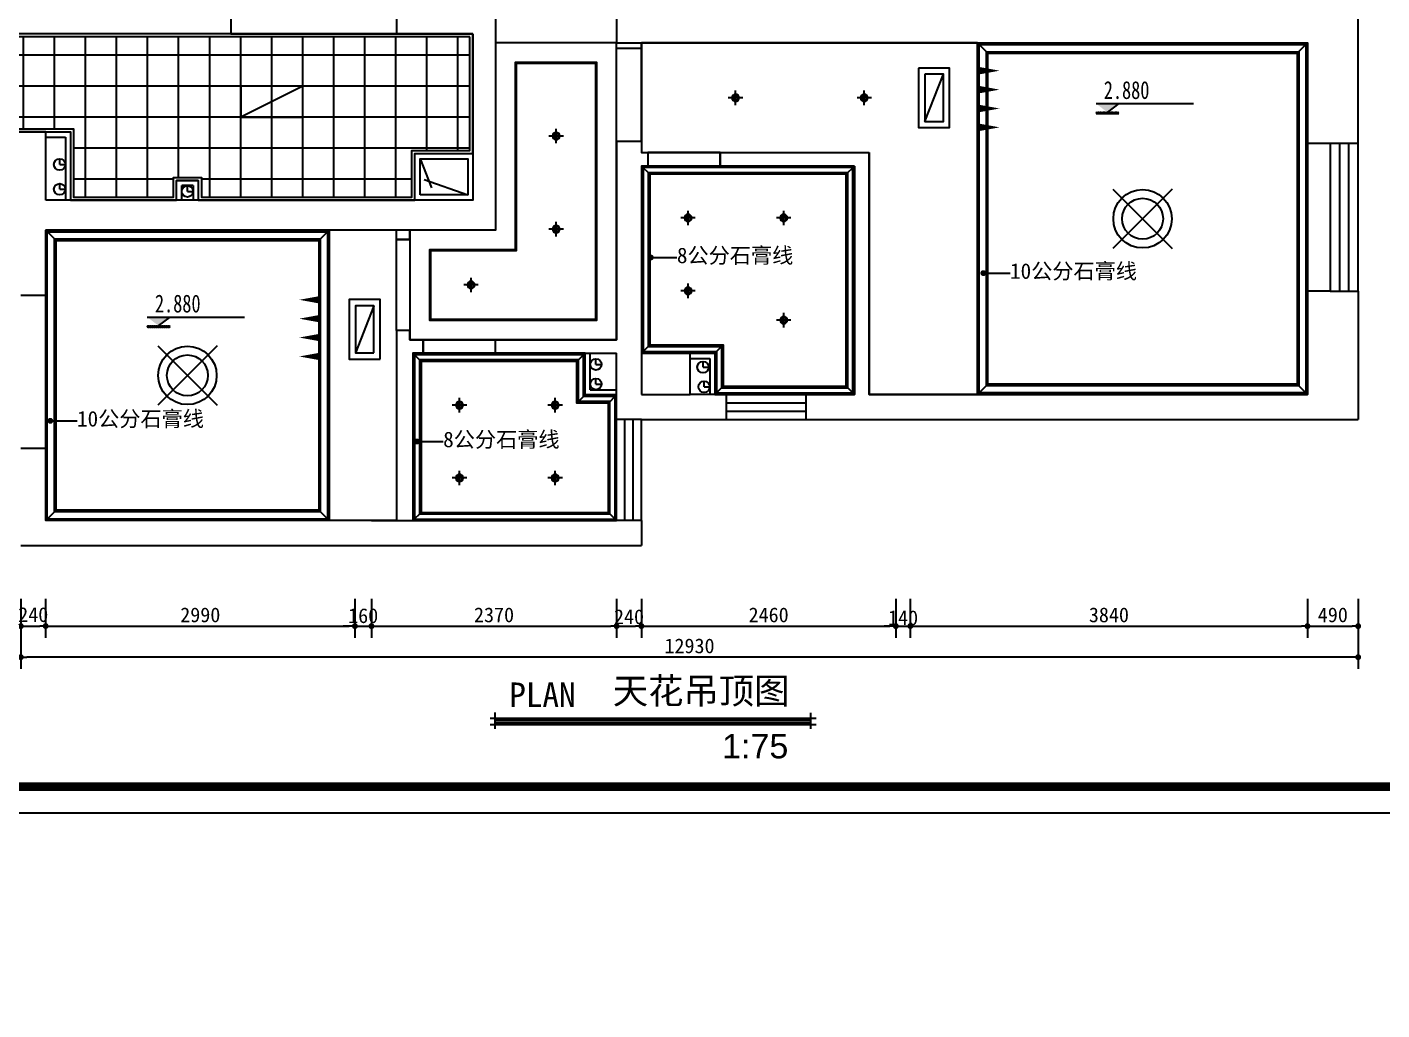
# Model space of a CAD drawing. Header units: millimetres. Extents: x -608935 to 90319, y -1318739 to -774154.
# Drawn here: x -63763 to -50664, y -819192 to -809686 of the extents above; entities that cross this region are included whole.
import ezdxf

# ---------------------------------------------------------------- set-up
doc = ezdxf.new("R2010")
doc.units = ezdxf.units.MM
doc.header["$PDMODE"] = 3
doc.linetypes.add('ACAD_ISO03W100', pattern=[30, 12, -18])
for name, color, linetype in [('0-170活动家具', 8, 'Continuous'), ('2', 2, 'Continuous'), ('250', 250, 'Continuous'), ('5', 5, 'Continuous'), ('IFF_FURN', 30, 'Continuous'), ('layer 1', 7, 'Continuous'), ('LIGHT', 2, 'Continuous'), ('天花', 2, 'Continuous')]:
    doc.layers.add(name, color=color, linetype=linetype)
doc.layers.add('灯具', color=61, linetype='Continuous', lineweight=25)
doc.styles.add('DIM', font='simplex.shx', dxfattribs={"width": 0.8, "bigfont": 'hztxt.shx'})
doc.styles.get("Standard").update_dxf_attribs({"font": 'simhei.ttf'})
doc.styles.add('STYLE1', font='')
doc.styles.add('平面', font='', dxfattribs={"width": 0.75, "height": 250})
doc.styles.get('STYLE1').set_extended_font_data('SimSun')
doc.styles.get('平面').set_extended_font_data('SimSun')
doc.dimstyles.new('1-50', dxfattribs={"dimscale": 50, "dimtxt": 4, "dimasz": 1, "dimexe": 1, "dimexo": 0.1, "dimgap": 0.5, "dimtad": 1, "dimdec": 0, "dimdsep": 46, "dimtxsty": 'DIM', "dimblk": 'ARCHTICK', "dimcen": 4, "dimdle": 1, "dimclrd": 3, "dimclre": 3, "dimclrt": 1, "dimadec": 0, "dimazin": 0, "dimtfac": 1, "dimtdec": 0, "dimtmove": 2, "dimatfit": 3, "dimldrblk": 'DOT', "dimfxl": 15, "dimfxlon": 1, "dimarcsym": 0})
doc.dimstyles.new('1-55', dxfattribs={"dimscale": 57, "dimtxt": 2.5, "dimasz": 1, "dimexe": 2, "dimexo": 0.625, "dimtad": 1, "dimdec": 0, "dimrnd": 5, "dimtxsty": 'Standard', "dimblk": 'DOT', "dimcen": 2.5, "dimclrd": 1, "dimclre": 1, "dimclrt": 2, "dimadec": 0, "dimazin": 0, "dimtfac": 1, "dimtdec": 0, "dimtmove": 2, "dimatfit": 3, "dimldrblk": 'DOT', "dimfxl": 1, "dimarcsym": 0})

# ---------------------------------------------------------------- blocks, each defined once
blk = doc.blocks.new('_Dot')
at = {"color": 0, "linetype": 'ByBlock', "lineweight": -2}
blk.add_line((-0.5, 0), (-1, 0), dxfattribs=at)
at = {"color": 0, "linetype": 'ByBlock', "const_width": 0.5}
blk.add_lwpolyline([(-0.25, 0, 1), (0.25, 0, 1)], format="xyb", close=True, dxfattribs=at)
blk = doc.blocks.new('*D277')
at = {"layer": '250', "color": 1, "lineweight": -2}
for p, q in [((-63823, -815216), (-63823, -815594)), ((-63583, -815216), (-63583, -815594)), ((-63766, -815480), (-63640, -815480))]:
    blk.add_line(p, q, dxfattribs=at)
at = {"layer": 'Defpoints', "color": 0}
for p in [(-63823, -815180), (-63583, -815180), (-63583, -815480)]:
    blk.add_point(p, dxfattribs=at)
at = {"layer": '250', "color": 1, "lineweight": -2, "xscale": 57, "yscale": 57, "zscale": 57, "rotation": 180}
blk.add_blockref('_Dot', (-63823, -815480), dxfattribs=at)
at = {"layer": '250', "color": 1, "lineweight": -2, "xscale": 57, "yscale": 57, "zscale": 57}
blk.add_blockref('_Dot', (-63583, -815480), dxfattribs=at)
at = {"layer": '250', "color": 2, "insert": (-63703, -815370), "char_height": 142.5, "attachment_point": 5}
blk.add_mtext('240', dxfattribs=at)
blk = doc.blocks.new('*D278')
at = {"layer": '250', "color": 1, "lineweight": -2}
for p, q in [((-63583, -815216), (-63583, -815594)), ((-60593, -815216), (-60593, -815594)), ((-63526, -815480), (-60650, -815480))]:
    blk.add_line(p, q, dxfattribs=at)
at = {"layer": 'Defpoints', "color": 0}
for p in [(-63583, -815180), (-60593, -815180), (-60593, -815480)]:
    blk.add_point(p, dxfattribs=at)
at = {"layer": '250', "color": 1, "lineweight": -2, "xscale": 57, "yscale": 57, "zscale": 57, "rotation": 180}
blk.add_blockref('_Dot', (-63583, -815480), dxfattribs=at)
at = {"layer": '250', "color": 1, "lineweight": -2, "xscale": 57, "yscale": 57, "zscale": 57}
blk.add_blockref('_Dot', (-60593, -815480), dxfattribs=at)
at = {"layer": '250', "color": 2, "insert": (-62088, -815372), "char_height": 142.5, "attachment_point": 5}
blk.add_mtext('2990', dxfattribs=at)
blk = doc.blocks.new('*D279')
at = {"layer": '250', "color": 1, "lineweight": -2}
for p, q in [((-60593, -815216), (-60593, -815594)), ((-60433, -815216), (-60433, -815594)), ((-60650, -815480), (-60707, -815480)), ((-60593, -815480), (-60433, -815480)), ((-60376, -815480), (-60319, -815480))]:
    blk.add_line(p, q, dxfattribs=at)
at = {"layer": 'Defpoints', "color": 0}
for p in [(-60593, -815180), (-60433, -815180), (-60433, -815480)]:
    blk.add_point(p, dxfattribs=at)
at = {"layer": '250', "color": 1, "lineweight": -2, "xscale": 57, "yscale": 57, "zscale": 57}
blk.add_blockref('_Dot', (-60593, -815480), dxfattribs=at)
at = {"layer": '250', "color": 1, "lineweight": -2, "xscale": 57, "yscale": 57, "zscale": 57, "rotation": 180}
blk.add_blockref('_Dot', (-60433, -815480), dxfattribs=at)
at = {"layer": '250', "color": 2, "insert": (-60513, -815380), "char_height": 142.5, "attachment_point": 5}
blk.add_mtext('160', dxfattribs=at)
blk = doc.blocks.new('*D280')
at = {"layer": '250', "color": 1, "lineweight": -2}
for p, q in [((-60433, -815216), (-60433, -815594)), ((-58063, -815216), (-58063, -815594)), ((-60376, -815480), (-58120, -815480))]:
    blk.add_line(p, q, dxfattribs=at)
at = {"layer": 'Defpoints', "color": 0}
for p in [(-60433, -815180), (-58063, -815180), (-58063, -815480)]:
    blk.add_point(p, dxfattribs=at)
at = {"layer": '250', "color": 1, "lineweight": -2, "xscale": 57, "yscale": 57, "zscale": 57, "rotation": 180}
blk.add_blockref('_Dot', (-60433, -815480), dxfattribs=at)
at = {"layer": '250', "color": 1, "lineweight": -2, "xscale": 57, "yscale": 57, "zscale": 57}
blk.add_blockref('_Dot', (-58063, -815480), dxfattribs=at)
at = {"layer": '250', "color": 2, "insert": (-59248, -815372), "char_height": 142.5, "attachment_point": 5}
blk.add_mtext('2370', dxfattribs=at)
blk = doc.blocks.new('*D281')
at = {"layer": '250', "color": 1, "lineweight": -2}
for p, q in [((-58063, -815216), (-58063, -815594)), ((-57823, -815216), (-57823, -815594)), ((-58006, -815480), (-57880, -815480))]:
    blk.add_line(p, q, dxfattribs=at)
at = {"layer": 'Defpoints', "color": 0}
for p in [(-58063, -815180), (-57823, -815180), (-57823, -815480)]:
    blk.add_point(p, dxfattribs=at)
at = {"layer": '250', "color": 1, "lineweight": -2, "xscale": 57, "yscale": 57, "zscale": 57, "rotation": 180}
blk.add_blockref('_Dot', (-58063, -815480), dxfattribs=at)
at = {"layer": '250', "color": 1, "lineweight": -2, "xscale": 57, "yscale": 57, "zscale": 57}
blk.add_blockref('_Dot', (-57823, -815480), dxfattribs=at)
at = {"layer": '250', "color": 2, "insert": (-57943, -815390), "char_height": 142.5, "attachment_point": 5}
blk.add_mtext('240', dxfattribs=at)
blk = doc.blocks.new('*D282')
at = {"layer": '250', "color": 1, "lineweight": -2}
for p, q in [((-57823, -815216), (-57823, -815594)), ((-55363, -815216), (-55363, -815594)), ((-57766, -815480), (-55420, -815480))]:
    blk.add_line(p, q, dxfattribs=at)
at = {"layer": 'Defpoints', "color": 0}
for p in [(-57823, -815180), (-55363, -815180), (-55363, -815480)]:
    blk.add_point(p, dxfattribs=at)
at = {"layer": '250', "color": 1, "lineweight": -2, "xscale": 57, "yscale": 57, "zscale": 57, "rotation": 180}
blk.add_blockref('_Dot', (-57823, -815480), dxfattribs=at)
at = {"layer": '250', "color": 1, "lineweight": -2, "xscale": 57, "yscale": 57, "zscale": 57}
blk.add_blockref('_Dot', (-55363, -815480), dxfattribs=at)
at = {"layer": '250', "color": 2, "insert": (-56593, -815372), "char_height": 142.5, "attachment_point": 5}
blk.add_mtext('2460', dxfattribs=at)
blk = doc.blocks.new('*D283')
at = {"layer": '250', "color": 1, "lineweight": -2}
for p, q in [((-55363, -815216), (-55363, -815594)), ((-55223, -815216), (-55223, -815594)), ((-55420, -815480), (-55477, -815480)), ((-55363, -815480), (-55223, -815480)), ((-55166, -815480), (-55109, -815480))]:
    blk.add_line(p, q, dxfattribs=at)
at = {"layer": 'Defpoints', "color": 0}
for p in [(-55363, -815180), (-55223, -815180), (-55223, -815480)]:
    blk.add_point(p, dxfattribs=at)
at = {"layer": '250', "color": 1, "lineweight": -2, "xscale": 57, "yscale": 57, "zscale": 57}
blk.add_blockref('_Dot', (-55363, -815480), dxfattribs=at)
at = {"layer": '250', "color": 1, "lineweight": -2, "xscale": 57, "yscale": 57, "zscale": 57, "rotation": 180}
blk.add_blockref('_Dot', (-55223, -815480), dxfattribs=at)
at = {"layer": '250', "color": 2, "insert": (-55293, -815400), "char_height": 142.5, "attachment_point": 5}
blk.add_mtext('140', dxfattribs=at)
blk = doc.blocks.new('*D284')
at = {"layer": '250', "color": 1, "lineweight": -2}
for p, q in [((-55223, -815216), (-55223, -815594)), ((-51383, -815216), (-51383, -815594)), ((-55166, -815480), (-51440, -815480))]:
    blk.add_line(p, q, dxfattribs=at)
at = {"layer": 'Defpoints', "color": 0}
for p in [(-55223, -815180), (-51383, -815180), (-51383, -815480)]:
    blk.add_point(p, dxfattribs=at)
at = {"layer": '250', "color": 1, "lineweight": -2, "xscale": 57, "yscale": 57, "zscale": 57, "rotation": 180}
blk.add_blockref('_Dot', (-55223, -815480), dxfattribs=at)
at = {"layer": '250', "color": 1, "lineweight": -2, "xscale": 57, "yscale": 57, "zscale": 57}
blk.add_blockref('_Dot', (-51383, -815480), dxfattribs=at)
at = {"layer": '250', "color": 2, "insert": (-53303, -815372), "char_height": 142.5, "attachment_point": 5}
blk.add_mtext('3840', dxfattribs=at)
blk = doc.blocks.new('*D285')
at = {"layer": '250', "color": 1, "lineweight": -2}
for p, q in [((-51383, -815216), (-51383, -815594)), ((-50893, -815216), (-50893, -815594)), ((-51326, -815480), (-50950, -815480))]:
    blk.add_line(p, q, dxfattribs=at)
at = {"layer": 'Defpoints', "color": 0}
for p in [(-51383, -815180), (-50893, -815180), (-50893, -815480)]:
    blk.add_point(p, dxfattribs=at)
at = {"layer": '250', "color": 1, "lineweight": -2, "xscale": 57, "yscale": 57, "zscale": 57, "rotation": 180}
blk.add_blockref('_Dot', (-51383, -815480), dxfattribs=at)
at = {"layer": '250', "color": 1, "lineweight": -2, "xscale": 57, "yscale": 57, "zscale": 57}
blk.add_blockref('_Dot', (-50893, -815480), dxfattribs=at)
at = {"layer": '250', "color": 2, "insert": (-51138, -815372), "char_height": 142.5, "attachment_point": 5}
blk.add_mtext('490', dxfattribs=at)
blk = doc.blocks.new('*D286')
at = {"layer": '250', "color": 1, "lineweight": -2}
for p, q in [((-63823, -815251), (-63823, -815894)), ((-50893, -815251), (-50893, -815894)), ((-50950, -815780), (-63766, -815780))]:
    blk.add_line(p, q, dxfattribs=at)
at = {"layer": 'Defpoints', "color": 0}
for p in [(-63823, -815216), (-50893, -815216), (-63823, -815780)]:
    blk.add_point(p, dxfattribs=at)
at = {"layer": '250', "color": 1, "lineweight": -2, "xscale": 57, "yscale": 57, "zscale": 57, "rotation": 180}
blk.add_blockref('_Dot', (-63823, -815780), dxfattribs=at)
at = {"layer": '250', "color": 1, "lineweight": -2, "xscale": 57, "yscale": 57, "zscale": 57}
blk.add_blockref('_Dot', (-50893, -815780), dxfattribs=at)
at = {"layer": '250', "color": 2, "insert": (-57358, -815672), "char_height": 142.5, "attachment_point": 5}
blk.add_mtext('12930', dxfattribs=at)
blk = doc.blocks.new('A$C54AD448D')
blk.add_lwpolyline([(-240, 15583), (-22136, 15583), (-22136, 240), (-240, 240)], close=True)
at = {"layer": 'IFF_FURN'}
blk.add_lwpolyline([(0, 15823), (-22376, 15823), (-22376, 0), (0, 0)], close=True, dxfattribs=at)
at = {"layer": 'IFF_FURN', "color": 8, "const_width": 79.9}
blk.add_lwpolyline([(-22136, 15583), (-22136, 240), (-240, 240), (-240, 15583), (-22136, 15583)], dxfattribs=at)
blk = doc.blocks.new('adsdw33434')
at = {"layer": '天花', "color": 1}
for p, q in [((-382, 382), (382, -382)), ((382, 382), (-382, -382))]:
    blk.add_line(p, q, dxfattribs=at)
for radius in [377, 264]:
    blk.add_circle((0, 0), radius, dxfattribs=at)
blk = doc.blocks.new('KHBB')
at = {"color": 1}
blk.add_circle((132665, -152294), 35, dxfattribs=at)
at = {"layer": 'LIGHT', "color": 1, "linetype": 'Continuous'}
for p, q in [((132765, -152294), (132565, -152294)), ((132665, -152194), (132665, -152394))]:
    blk.add_line(p, q, dxfattribs=at)
at = {"layer": 'LIGHT', "linetype": 'Continuous'}
blk.add_circle((132665, -152294), 50, dxfattribs=at)
blk = doc.blocks.new('A$C650D4CB0')
at = {"layer": '灯具', "color": 4}
for points in [[(44, 500, 0, 0, 0), (44, 0, 0, 88.5, 0), (44, 243, 88.5, 88.5, 0)], [(273, 500, 0, 0, 0), (273, 0, 0, 88.5, 0), (273, 243, 88.5, 88.5, 0)], [(501, 500, 0, 0, 0), (501, 0, 0, 88.5, 0), (501, 243, 88.5, 88.5, 0)], [(729, 500, 0, 0, 0), (729, 0, 0, 88.5, 0), (729, 243, 88.5, 88.5, 0)]]:
    blk.add_lwpolyline(points, format="xyseb", dxfattribs=at)
blk = doc.blocks.new('gb')
at = {"layer": '250', "color": 1}
blk.add_line((-133691, -772030), (-133841, -772410), dxfattribs=at)
for points in [[(-133641, -772460), (-133641, -771980), (-133891, -771980), (-133891, -772460)], [(-133691, -772410), (-133691, -772030), (-133841, -772030), (-133841, -772410)]]:
    blk.add_lwpolyline(points, close=True, dxfattribs=at)
blk = doc.blocks.new('54ewq')
blk.add_hatch(color=1).paths.add_polyline_path([(75200, -272756), (75017, -272756), (75108, -272825)])
h = blk.add_hatch()
h.set_pattern_fill('SACNCR', color=1, scale=1.92, angle=180.0122, style=0)
h.set_pattern_definition([(45.01224, (-58699.985, -326776.9863), (-3.23358277, 3.23220149), []), (45.01224, (-58696.752, -326776.9856), (-3.23358277, 3.23220149), [0, -4.572])])
h.paths.add_polyline_path([(75109, -272825), (75108, -272825), (75108, -272825), (75017, -272825), (75017, -272838), (75201, -272838), (75201, -272825)])
at = {"color": 1}
for p, q in [((75017, -272756), (75802, -272756)), ((75200, -272756), (75108, -272825))]:
    blk.add_line(p, q, dxfattribs=at)
blk = doc.blocks.new('_ArchTick')
at = {"color": 0, "linetype": 'ByBlock', "const_width": 0.15}
blk.add_lwpolyline([(-0.5, -0.5), (0.5, 0.5)], dxfattribs=at)
blk = doc.blocks.new('*D704')
at = {"layer": '250', "color": 3, "lineweight": -2}
for p, q in [((-79915, -775715), (-79915, -774915)), ((-79675, -775715), (-79675, -774915)), ((-79965, -774965), (-79625, -774965)), ((-112083, -810400), (-109328, -810400)), ((-112033, -810755), (-112033, -810350)), ((-109378, -810755), (-109378, -810350)), ((18420, -829605), (19220, -829605)), ((19170, -838840), (19170, -829555)), ((18420, -838790), (19220, -838790))]:
    blk.add_line(p, q, dxfattribs=at)
at = {"layer": 'Defpoints', "color": 0}
for p in [(-79675, -774965), (-79915, -783895), (-79675, -783895), (-109378, -810400), (-112033, -810760), (-109378, -810760), (17850, -829605), (19170, -829605), (17850, -838790)]:
    blk.add_point(p, dxfattribs=at)
at = {"layer": '250', "color": 3, "lineweight": -2, "xscale": 50, "yscale": 50, "zscale": 50}
for p, rotation in [((-79915, -774965), 180), ((-112033, -810400), 180), ((19170, -829605), 90), ((19170, -838790), 270)]:
    blk.add_blockref('_ArchTick', p, dxfattribs=dict(at, rotation=rotation))
for p in [(-79675, -774965), (-109378, -810400)]:
    blk.add_blockref('_ArchTick', p, dxfattribs=at)
at = {"layer": '250', "color": 1, "char_height": 200, "attachment_point": 5, "style": 'DIM'}
for s, insert in [('240', (-79795, -774778)), ('2655', (-110705, -810275))]:
    blk.add_mtext(s, dxfattribs=dict(at, insert=insert))
at = {"layer": '250', "color": 1, "insert": (19045, -834198), "char_height": 200, "attachment_point": 5, "rotation": 90, "style": 'DIM'}
blk.add_mtext('9185', dxfattribs=at)
blk = doc.blocks.new('*D705')
at = {"layer": '250', "color": 3, "lineweight": -2}
for p, q in [((-79675, -775715), (-79675, -774915)), ((-78485, -775715), (-78485, -774915)), ((-79725, -774965), (-78435, -774965)), ((4845, -828750), (4845, -827950)), ((17630, -828750), (17630, -827950)), ((4795, -828000), (17680, -828000)), ((-44439, -832660), (-43849, -832660)), ((-44389, -832595), (-44389, -832710)), ((-43899, -832595), (-43899, -832710))]:
    blk.add_line(p, q, dxfattribs=at)
at = {"layer": 'Defpoints', "color": 0}
for p in [(-78485, -774965), (-79675, -777160), (-78485, -777400), (17630, -828000), (4845, -829395), (17630, -829395), (-44389, -832590), (-43899, -832590), (-43899, -832660)]:
    blk.add_point(p, dxfattribs=at)
at = {"layer": '250', "color": 3, "lineweight": -2, "xscale": 50, "yscale": 50, "zscale": 50, "rotation": 180}
for p in [(-79675, -774965), (4845, -828000), (-44389, -832660)]:
    blk.add_blockref('_ArchTick', p, dxfattribs=at)
at = {"layer": '250', "color": 3, "lineweight": -2, "xscale": 50, "yscale": 50, "zscale": 50}
for p in [(-78485, -774965), (17630, -828000), (-43899, -832660)]:
    blk.add_blockref('_ArchTick', p, dxfattribs=at)
at = {"layer": '250', "color": 1, "char_height": 200, "attachment_point": 5, "style": 'DIM'}
for s, insert in [('1190', (-79080, -774840)), ('12785', (11238, -827875)), ('490', (-44144, -832535))]:
    blk.add_mtext(s, dxfattribs=dict(at, insert=insert))
blk = doc.blocks.new('*D706')
at = {"layer": '250', "color": 3, "lineweight": -2}
for p, q in [((-78485, -775715), (-78485, -774915)), ((-78335, -775715), (-78335, -774915)), ((-78535, -774965), (-78285, -774965)), ((3980, -829605), (3180, -829605)), ((3230, -829555), (3230, -838840)), ((3980, -838790), (3180, -838790))]:
    blk.add_line(p, q, dxfattribs=at)
at = {"layer": 'Defpoints', "color": 0}
for p in [(-78335, -774965), (-78485, -777400), (-78335, -777400), (4595, -829605), (3230, -838790), (4595, -838790)]:
    blk.add_point(p, dxfattribs=at)
at = {"layer": '250', "color": 3, "lineweight": -2, "xscale": 50, "yscale": 50, "zscale": 50}
for p, rotation in [((-78485, -774965), 180), ((3230, -829605), 90), ((3230, -838790), 270)]:
    blk.add_blockref('_ArchTick', p, dxfattribs=dict(at, rotation=rotation))
blk.add_blockref('_ArchTick', (-78335, -774965), dxfattribs=at)
at = {"layer": '250', "color": 1, "insert": (-78410, -774777.5), "char_height": 200, "attachment_point": 5, "style": 'DIM'}
blk.add_mtext('150', dxfattribs=at)
at = {"layer": '250', "color": 1, "insert": (3105, -834197.5), "char_height": 200, "attachment_point": 5, "rotation": 90, "style": 'DIM'}
blk.add_mtext('9185', dxfattribs=at)
blk = doc.blocks.new('*D707')
at = {"layer": '250', "color": 3, "lineweight": -2}
for p, q in [((-71005, -775715), (-71005, -774915)), ((-70850, -775715), (-70850, -774915)), ((-71055, -774965), (-70800, -774965)), ((6275, -829305), (6275, -828505)), ((6425, -829305), (6425, -828505)), ((6225, -828555), (6475, -828555))]:
    blk.add_line(p, q, dxfattribs=at)
at = {"layer": 'Defpoints', "color": 0}
for p in [(-70850, -774965), (-71005, -776255), (-70850, -776255), (6425, -828555), (6275, -830990), (6425, -830990)]:
    blk.add_point(p, dxfattribs=at)
at = {"layer": '250', "color": 3, "lineweight": -2, "xscale": 50, "yscale": 50, "zscale": 50, "rotation": 180}
for p in [(-71005, -774965), (6275, -828555)]:
    blk.add_blockref('_ArchTick', p, dxfattribs=at)
at = {"layer": '250', "color": 3, "lineweight": -2, "xscale": 50, "yscale": 50, "zscale": 50}
for p in [(-70850, -774965), (6425, -828555)]:
    blk.add_blockref('_ArchTick', p, dxfattribs=at)
at = {"layer": '250', "color": 1, "char_height": 200, "attachment_point": 5, "style": 'DIM'}
for s, insert in [('155', (-70927.5, -774777.5)), ('150', (6350, -828367.5))]:
    blk.add_mtext(s, dxfattribs=dict(at, insert=insert))
blk = doc.blocks.new('*D708')
at = {"layer": '250', "color": 3, "lineweight": -2}
for p, q in [((-67370, -775715), (-67370, -774915)), ((-67130, -775715), (-67130, -774915)), ((-67420, -774965), (-67080, -774965)), ((6425, -829305), (6425, -828505)), ((10695, -829305), (10695, -828505)), ((6375, -828555), (10745, -828555))]:
    blk.add_line(p, q, dxfattribs=at)
at = {"layer": 'Defpoints', "color": 0}
for p in [(-67130, -774965), (-67370, -779095), (-67130, -780670), (10695, -828555), (10695, -829605), (6425, -830990)]:
    blk.add_point(p, dxfattribs=at)
at = {"layer": '250', "color": 3, "lineweight": -2, "xscale": 50, "yscale": 50, "zscale": 50, "rotation": 180}
for p in [(-67370, -774965), (6425, -828555)]:
    blk.add_blockref('_ArchTick', p, dxfattribs=at)
at = {"layer": '250', "color": 3, "lineweight": -2, "xscale": 50, "yscale": 50, "zscale": 50}
for p in [(-67130, -774965), (10695, -828555)]:
    blk.add_blockref('_ArchTick', p, dxfattribs=at)
at = {"layer": '250', "color": 1, "char_height": 200, "attachment_point": 5, "style": 'DIM'}
for s, insert in [('240', (-67250, -774777.5)), ('4270', (8560, -828430))]:
    blk.add_mtext(s, dxfattribs=dict(at, insert=insert))
blk = doc.blocks.new('*D709')
at = {"layer": '250', "color": 3, "lineweight": -2}
for p, q in [((-66830, -784740), (-66030, -784740)), ((-66080, -785250), (-66080, -784690)), ((-66830, -785200), (-66030, -785200)), ((10695, -829305), (10695, -828505)), ((10935, -829305), (10935, -828505)), ((10645, -828555), (10985, -828555))]:
    blk.add_line(p, q, dxfattribs=at)
at = {"layer": 'Defpoints', "color": 0}
for p in [(-70190, -784740), (-66080, -784740), (-70190, -785200), (10935, -828555), (10695, -829605), (10935, -829605)]:
    blk.add_point(p, dxfattribs=at)
at = {"layer": '250', "color": 3, "lineweight": -2, "xscale": 50, "yscale": 50, "zscale": 50}
for p, rotation in [((-66080, -784740), 90), ((-66080, -785200), 270), ((10695, -828555), 180)]:
    blk.add_blockref('_ArchTick', p, dxfattribs=dict(at, rotation=rotation))
blk.add_blockref('_ArchTick', (10935, -828555), dxfattribs=at)
at = {"layer": '250', "color": 1, "insert": (-66210, -784970), "char_height": 200, "attachment_point": 5, "rotation": 90, "style": 'DIM'}
blk.add_mtext('460', dxfattribs=at)
at = {"layer": '250', "color": 1, "insert": (10815, -828367.5), "char_height": 200, "attachment_point": 5, "style": 'DIM'}
blk.add_mtext('240', dxfattribs=at)
blk = doc.blocks.new('*D710')
at = {"layer": '250', "color": 3, "lineweight": -2}
for p, q in [((-66830, -780430), (-66030, -780430)), ((-66080, -780720), (-66080, -780380)), ((-66830, -780670), (-66030, -780670)), ((10935, -829305), (10935, -828505)), ((13755, -829305), (13755, -828505)), ((10885, -828555), (13805, -828555))]:
    blk.add_line(p, q, dxfattribs=at)
at = {"layer": 'Defpoints', "color": 0}
for p in [(-67370, -780430), (-66080, -780430), (-68220, -780670), (13755, -828555), (10935, -829605), (13755, -829845)]:
    blk.add_point(p, dxfattribs=at)
at = {"layer": '250', "color": 3, "lineweight": -2, "xscale": 50, "yscale": 50, "zscale": 50}
for p, rotation in [((-66080, -780430), 90), ((-66080, -780670), 270), ((10935, -828555), 180)]:
    blk.add_blockref('_ArchTick', p, dxfattribs=dict(at, rotation=rotation))
blk.add_blockref('_ArchTick', (13755, -828555), dxfattribs=at)
at = {"layer": '250', "color": 1, "insert": (-66210, -780550), "char_height": 200, "attachment_point": 5, "rotation": 90, "style": 'DIM'}
blk.add_mtext('240', dxfattribs=at)
at = {"layer": '250', "color": 1, "insert": (12345, -828430), "char_height": 200, "attachment_point": 5, "style": 'DIM'}
blk.add_mtext('2820', dxfattribs=at)
blk = doc.blocks.new('*D711')
at = {"layer": '250', "color": 3, "lineweight": -2}
for p, q in [((-66680, -779220), (-66030, -779220)), ((-66080, -780480), (-66080, -779170)), ((-66830, -780430), (-66030, -780430)), ((17935, -834260), (18730, -834260)), ((18680, -838380), (18680, -834210)), ((17935, -838330), (18730, -838330))]:
    blk.add_line(p, q, dxfattribs=at)
at = {"layer": 'Defpoints', "color": 0}
for p in [(-66685, -779220), (-66080, -779220), (-67370, -780430), (17930, -834260), (18680, -834260), (17930, -838330)]:
    blk.add_point(p, dxfattribs=at)
at = {"layer": '250', "color": 3, "lineweight": -2, "xscale": 50, "yscale": 50, "zscale": 50}
for p, rotation in [((-66080, -779220), 90), ((-66080, -780430), 270), ((18680, -834260), 90), ((18680, -838330), 270)]:
    blk.add_blockref('_ArchTick', p, dxfattribs=dict(at, rotation=rotation))
at = {"layer": '250', "color": 1, "char_height": 200, "attachment_point": 5, "rotation": 90, "style": 'DIM'}
for s, insert in [('1210', (-66205, -779825)), ('4070', (18555, -836295))]:
    blk.add_mtext(s, dxfattribs=dict(at, insert=insert))
blk = doc.blocks.new('*D712')
at = {"layer": '250', "color": 3, "lineweight": -2}
for p, q in [((-66685, -779095), (-66030, -779095)), ((-66080, -779270), (-66080, -779045)), ((-66680, -779220), (-66030, -779220)), ((10760, -839095), (10760, -839890)), ((14330, -839095), (14330, -839890)), ((10710, -839840), (14380, -839840))]:
    blk.add_line(p, q, dxfattribs=at)
at = {"layer": 'Defpoints', "color": 0}
for p in [(-66690, -779095), (-66080, -779095), (-66685, -779220), (10760, -839090), (14330, -839090), (14330, -839840)]:
    blk.add_point(p, dxfattribs=at)
at = {"layer": '250', "color": 3, "lineweight": -2, "xscale": 50, "yscale": 50, "zscale": 50}
for p, rotation in [((-66080, -779095), 90), ((-66080, -779220), 270), ((10760, -839840), 180)]:
    blk.add_blockref('_ArchTick', p, dxfattribs=dict(at, rotation=rotation))
blk.add_blockref('_ArchTick', (14330, -839840), dxfattribs=at)
at = {"layer": '250', "color": 1, "insert": (-66240, -779157.5), "char_height": 200, "attachment_point": 5, "rotation": 90, "style": 'DIM'}
blk.add_mtext('125', dxfattribs=at)
at = {"layer": '250', "color": 1, "insert": (12545, -839715), "char_height": 200, "attachment_point": 5, "style": 'DIM'}
blk.add_mtext('3570', dxfattribs=at)
blk = doc.blocks.new('*D713')
at = {"layer": '250', "color": 3, "lineweight": -2}
for p, q in [((-66080, -779145), (-66080, -776205)), ((-66830, -776255), (-66030, -776255)), ((-66685, -779095), (-66030, -779095)), ((13910, -829300), (13910, -828500)), ((17390, -829300), (17390, -828500)), ((17440, -828550), (13860, -828550))]:
    blk.add_line(p, q, dxfattribs=at)
at = {"layer": 'Defpoints', "color": 0}
for p in [(-73500, -776255), (-66080, -776255), (-66690, -779095), (13910, -828550), (13910, -829305), (17390, -829305)]:
    blk.add_point(p, dxfattribs=at)
at = {"layer": '250', "color": 3, "lineweight": -2, "xscale": 50, "yscale": 50, "zscale": 50}
for p, rotation in [((-66080, -776255), 90), ((-66080, -779095), 270), ((13910, -828550), 180)]:
    blk.add_blockref('_ArchTick', p, dxfattribs=dict(at, rotation=rotation))
blk.add_blockref('_ArchTick', (17390, -828550), dxfattribs=at)
at = {"layer": '250', "color": 1, "insert": (-66205, -777675), "char_height": 200, "attachment_point": 5, "rotation": 90, "style": 'DIM'}
blk.add_mtext('2840', dxfattribs=at)
at = {"layer": '250', "color": 1, "insert": (15650, -828425), "char_height": 200, "attachment_point": 5, "style": 'DIM'}
blk.add_mtext('3480', dxfattribs=at)
blk = doc.blocks.new('*D716')
at = {"layer": '250', "color": 3, "lineweight": -2}
for p, q in [((-79675, -785500), (-79675, -786300)), ((-74000, -785500), (-74000, -786300)), ((-79725, -786250), (-73950, -786250)), ((42050, -839090), (42050, -839890)), ((44220, -839090), (44220, -839890)), ((42000, -839840), (44270, -839840))]:
    blk.add_line(p, q, dxfattribs=at)
at = {"layer": 'Defpoints', "color": 0}
for p in [(-79675, -784450), (-74000, -784960), (-74000, -786250), (44220, -830230), (42050, -830740), (44220, -839840)]:
    blk.add_point(p, dxfattribs=at)
at = {"layer": '250', "color": 3, "lineweight": -2, "xscale": 50, "yscale": 50, "zscale": 50, "rotation": 180}
for p in [(-79675, -786250), (42050, -839840)]:
    blk.add_blockref('_ArchTick', p, dxfattribs=at)
at = {"layer": '250', "color": 3, "lineweight": -2, "xscale": 50, "yscale": 50, "zscale": 50}
for p in [(-74000, -786250), (44220, -839840)]:
    blk.add_blockref('_ArchTick', p, dxfattribs=at)
at = {"layer": '250', "color": 1, "char_height": 200, "attachment_point": 5, "style": 'DIM'}
for s, insert in [('5675', (-76837.5, -786125)), ('2170', (43135, -839715))]:
    blk.add_mtext(s, dxfattribs=dict(at, insert=insert))
blk = doc.blocks.new('*D715')
at = {"layer": '250', "color": 3, "lineweight": -2}
for p, q in [((-79915, -785500), (-79915, -786300)), ((-79675, -785500), (-79675, -786300)), ((-79965, -786250), (-79625, -786250))]:
    blk.add_line(p, q, dxfattribs=at)
at = {"layer": '250', "color": 1, "lineweight": -2}
for p, q in [((41690, -831052), (41690, -830953)), ((43190, -831052), (43190, -830953)), ((43133, -831067), (41747, -831067))]:
    blk.add_line(p, q, dxfattribs=at)
at = {"layer": 'Defpoints', "color": 0}
for p in [(-79675, -780660), (-79915, -781410), (-79675, -786250), (41690, -831067), (41690, -831087), (43190, -831087)]:
    blk.add_point(p, dxfattribs=at)
at = {"layer": '250', "color": 3, "lineweight": -2, "xscale": 50, "yscale": 50, "zscale": 50, "rotation": 180}
blk.add_blockref('_ArchTick', (-79915, -786250), dxfattribs=at)
at = {"layer": '250', "color": 3, "lineweight": -2, "xscale": 50, "yscale": 50, "zscale": 50}
blk.add_blockref('_ArchTick', (-79675, -786250), dxfattribs=at)
at = {"layer": '250', "color": 1, "lineweight": -2, "xscale": 57, "yscale": 57, "zscale": 57, "rotation": 180}
blk.add_blockref('_Dot', (41690, -831067), dxfattribs=at)
at = {"layer": '250', "color": 1, "lineweight": -2, "xscale": 57, "yscale": 57, "zscale": 57}
blk.add_blockref('_Dot', (43190, -831067), dxfattribs=at)
at = {"layer": '250', "color": 1, "insert": (-79795, -786110), "char_height": 200, "attachment_point": 5, "style": 'DIM'}
blk.add_mtext('240', dxfattribs=at)
at = {"layer": '250', "color": 2, "insert": (42440, -830960), "char_height": 142.5, "attachment_point": 5}
blk.add_mtext('1500', dxfattribs=at)

msp = doc.modelspace()

# ---------------------------------------------------------------- hatches: boundary and pattern name
at = {"ltscale": 100}
h = msp.add_hatch(dxfattribs=at)
h.set_pattern_fill('_USER', color=250, scale=300, style=0, double=1, pattern_type=0)
h.set_pattern_definition([(0, (-61697.5, -810555), (0, 300), []), (90, (-61697.5, -810555), (-300, 2e-14), [])])
h.paths.add_polyline_path([(-59482.5, -809780), (-60192.5, -809780), (-61792.5, -809780), (-63912.5, -809780), (-63912.5, -810670), (-63582.5, -810670), (-63312.5, -810670), (-63312.5, -811330), (-62552.5, -811330), (-62347.5, -811330), (-62347.5, -811140), (-62077.5, -811140), (-62077.5, -811330), (-60042.5, -811330), (-60042.5, -810880), (-59482.5, -810880)])

# ---------------------------------------------------------------- linework, layer by layer
at = {"layer": '0-170活动家具', "color": 1, "linetype": 'ACAD_ISO03W100', "ltscale": 5}
msp.add_line((-58062.5, -809840), (-59232.5, -809840), dxfattribs=at)
at = {"layer": '250', "color": 0}
for p, q in [((-50892.5, -810810), (-50892.5, -809300)), ((-61792.5, -809610), (-61792.5, -809750)), ((-60192.5, -809610), (-60192.5, -809750)), ((-59232.5, -809610), (-59232.5, -811650)), ((-58062.5, -809610), (-58062.5, -809840)), ((-60192.5, -809750), (-59452.5, -809750)), ((-59452.5, -809750), (-59452.5, -811360)), ((-58062.5, -809840), (-51382.5, -809840)), ((-58062.5, -809890), (-58062.5, -809840)), ((-58062.5, -809890), (-57822.5, -809890)), ((-57822.5, -809890), (-57822.5, -809840)), ((-51382.5, -810810), (-51382.5, -809840)), ((-63582.5, -810700), (-63942.5, -810700)), ((-63582.5, -811360), (-63582.5, -810700)), ((-63582.5, -810700), (-63342.5, -810700)), ((-63582.5, -810750), (-63392.5, -810750)), ((-63392.5, -810750), (-63392.5, -811360)), ((-63342.5, -810700), (-63342.5, -811360)), ((-58062.5, -810790), (-58062.5, -812710)), ((-58062.5, -810790), (-57822.5, -810790)), ((-57822.5, -810790), (-57822.5, -810900)), ((-51382.5, -810810), (-51162.5, -810810)), ((-51182.5, -810810), (-50892.5, -810810)), ((-60012.5, -811360), (-60012.5, -810910)), ((-60012.5, -810910), (-59452.5, -810910)), ((-57822.5, -810900), (-57762.5, -810900)), ((-57762.5, -810900), (-57762.5, -811030)), ((-57062.5, -810900), (-56442.5, -810900)), ((-57062.5, -810900), (-57062.5, -811030)), ((-56442.5, -810900), (-55622.5, -810900)), ((-55622.5, -810900), (-55622.5, -813240)), ((-63447.5, -811015), (-63447.5, -810960)), ((-63447.5, -811015), (-63392.5, -811015)), ((-59962.5, -810960), (-59852.9, -811240.1)), ((-57822.5, -811030), (-57822.5, -813240)), ((-57822.5, -811030), (-57762.5, -811030)), ((-56442.5, -811030), (-57062.5, -811030)), ((-56442.5, -811030), (-55762.5, -811030)), ((-55762.5, -811030), (-55762.5, -813240)), ((-63447.5, -811255), (-63447.5, -811200)), ((-62107.5, -811170), (-62317.5, -811170)), ((-62317.5, -811360), (-62317.5, -811170)), ((-62107.5, -811170), (-62107.5, -811360)), ((-59922.5, -811160), (-59502.5, -811310)), ((-63447.5, -811255), (-63392.5, -811255)), ((-62157.5, -811220), (-62267.5, -811220)), ((-62267.5, -811360), (-62267.5, -811220)), ((-62212.5, -811275), (-62212.5, -811220)), ((-62212.5, -811275), (-62157.5, -811275)), ((-62157.5, -811220), (-62157.5, -811360)), ((-62552.5, -811360), (-63582.5, -811360)), ((-59452.5, -811360), (-62552.5, -811360)), ((-59232.5, -811650), (-63582.5, -811650)), ((-63582.5, -812280), (-63582.5, -811650)), ((-60192.5, -811740), (-60192.5, -811650)), ((-60062.5, -811740), (-60062.5, -811650)), ((-60062.5, -811740), (-60192.5, -811740)), ((-51382.5, -813240), (-51382.5, -812240)), ((-51162.5, -812240), (-51382.5, -812240)), ((-51162.5, -812240), (-50892.5, -812240)), ((-50892.5, -812240), (-50892.5, -813480)), ((-63822.5, -812280), (-63582.5, -812280)), ((-60192.5, -812620), (-60192.5, -814460)), ((-60062.5, -812710), (-60062.5, -812620)), ((-59932.5, -812710), (-60062.5, -812710)), ((-59932.5, -812840), (-59932.5, -812710)), ((-58062.5, -812710), (-59232.5, -812710)), ((-59232.5, -812840), (-59232.5, -812710)), ((-59932.5, -812840), (-60032.5, -812840)), ((-60032.5, -812840), (-60032.5, -814460)), ((-59232.5, -812840), (-58062.5, -812840)), ((-58367.6, -813243.7), (-58367.6, -812840)), ((-58317.6, -813193.7), (-58317.6, -812840)), ((-58262.6, -812948.7), (-58262.6, -812893.7)), ((-58062.5, -813480), (-58062.5, -812840)), ((-57352.5, -812840), (-57822.5, -812840)), ((-57352.5, -813240), (-57352.5, -812840)), ((-57352.5, -812840), (-57112.5, -812840)), ((-57352.5, -812890), (-57162.5, -812890)), ((-57162.5, -812890), (-57162.5, -813240)), ((-57112.5, -812840), (-57112.5, -813240)), ((-58262.6, -812948.7), (-58207.6, -812948.7)), ((-57227.5, -812975), (-57227.5, -812920)), ((-57227.5, -812975), (-57172.5, -812975)), ((-58262.6, -813138.7), (-58262.6, -813083.7)), ((-58262.6, -813138.7), (-58207.6, -813138.7)), ((-57217.5, -813165), (-57217.5, -813110)), ((-57217.5, -813165), (-57162.5, -813165)), ((-58367.6, -813243.7), (-58062.5, -813243.7)), ((-58317.6, -813193.7), (-58062.5, -813193.7)), ((-57822.5, -813240), (-57352.5, -813240)), ((-57002.5, -813240), (-57352.5, -813240)), ((-57002.5, -813240), (-57002.5, -813480)), ((-55762.5, -813240), (-56232.5, -813240)), ((-56232.5, -813240), (-56232.5, -813480)), ((-55622.5, -813240), (-51382.5, -813240)), ((-57822.5, -813480), (-58062.5, -813480)), ((-57822.5, -813480), (-57002.5, -813480)), ((-56232.5, -813480), (-50892.5, -813480)), ((-63822.5, -813760), (-63582.5, -813760)), ((-63582.5, -814460), (-63582.5, -813760)), ((-60192.5, -814460), (-63582.5, -814460)), ((-60432.5, -814460), (-58062.5, -814460)), ((-57822.5, -814460), (-58062.5, -814460)), ((-57822.5, -814460), (-57822.5, -814700)), ((-63822.5, -814700), (-57822.5, -814700))]:
    msp.add_line(p, q, dxfattribs=at)
at = {"layer": '250', "color": 1}
for p, q in [((-61792.5, -809750), (-63942.5, -809750)), ((-61792.5, -809750), (-60192.5, -809750)), ((-54472.5, -809940), (-54572.5, -809840)), ((-51162.5, -810810), (-51162.5, -812240)), ((-50892.5, -812240), (-50892.5, -810810)), ((-54472.5, -813140), (-54572.5, -813240)), ((-51482.5, -813140), (-51382.5, -813240)), ((-57002.5, -813240), (-56232.5, -813240)), ((-58062.5, -814460), (-58062.5, -813480)), ((-57822.5, -814460), (-57822.5, -813480)), ((-57002.5, -813480), (-56232.5, -813480))]:
    msp.add_line(p, q, dxfattribs=at)
at = {"layer": '250', "color": 251}
for p, q in [((-58062.5, -810790), (-58062.5, -809890)), ((-57822.5, -810790), (-57822.5, -809890)), ((-51482.5, -809940), (-51382.5, -809840)), ((-51382.5, -810810), (-51382.5, -812240)), ((-57742.5, -811110), (-57822.5, -811030)), ((-55842.5, -811110), (-55762.5, -811030)), ((-63582.5, -811650), (-63482.5, -811750)), ((-60942.5, -811750), (-60842.5, -811650)), ((-63582.5, -813760), (-63582.5, -812280)), ((-57742.5, -812760), (-57822.5, -812840)), ((-57112.5, -812840), (-57032.5, -812760)), ((-59952.5, -812920), (-60032.5, -812840)), ((-58447.6, -812920), (-58367.6, -812840)), ((-57032.5, -813160), (-57112.5, -813240)), ((-55842.5, -813160), (-55762.5, -813240)), ((-58367.6, -813243.7), (-58447.6, -813323.7)), ((-58142.5, -813323.7), (-58062.5, -813243.7)), ((-63482.5, -814360), (-63582.5, -814460)), ((-60842.5, -814460), (-60942.5, -814360)), ((-59952.5, -814380), (-60032.5, -814460)), ((-58142.5, -814380), (-58062.5, -814460))]:
    msp.add_line(p, q, dxfattribs=at)
at = {"layer": '250', "color": 2}
for p, q in [((-54572.5, -813240), (-54572.5, -809840)), ((-61096.2, -810256.1), (-61696.2, -810556.1)), ((-51072.5, -810810), (-51072.5, -812240)), ((-50982.5, -812240), (-50982.5, -810810)), ((-60842.5, -811650), (-60842.5, -814460)), ((-57002.5, -813320), (-56232.5, -813320)), ((-57002.5, -813400), (-56232.5, -813400)), ((-57982.5, -814460), (-57982.5, -813480)), ((-57902.5, -814460), (-57902.5, -813480))]:
    msp.add_line(p, q, dxfattribs=at)
at = {"layer": '250', "color": 1}
for points in [[(-59452.5, -809750), (-60192.5, -809750), (-61792.5, -809750), (-63942.5, -809750), (-63942.5, -810700), (-63582.5, -810700), (-63342.5, -810700), (-63342.5, -811360), (-62552.5, -811360), (-62317.5, -811360), (-62317.5, -811170), (-62107.5, -811170), (-62107.5, -811360), (-60012.5, -811360), (-60012.5, -810910), (-59452.5, -810910)], [(-59482.5, -809780), (-60192.5, -809780), (-61792.5, -809780), (-63912.5, -809780), (-63912.5, -810670), (-63582.5, -810670), (-63312.5, -810670), (-63312.5, -811330), (-62552.5, -811330), (-62347.5, -811330), (-62347.5, -811140), (-62077.5, -811140), (-62077.5, -811330), (-60042.5, -811330), (-60042.5, -810880), (-59482.5, -810880)], [(-54562.5, -809850), (-51392.5, -809850), (-51392.5, -813230), (-54562.5, -813230)], [(-58252.5, -810790), (-58252.5, -810030), (-59042.5, -810030), (-59042.5, -811840), (-59872.5, -811840), (-59872.5, -812520), (-59232.5, -812520), (-58252.5, -812520)], [(-54482.5, -809930), (-51472.5, -809930), (-51472.5, -813150), (-54482.5, -813150)], [(-55772.5, -811040), (-56442.5, -811040), (-57062.5, -811040), (-57762.5, -811040), (-57812.5, -811040), (-57812.5, -812830), (-57352.5, -812830), (-57102.5, -812830), (-57102.5, -813230), (-57002.5, -813230), (-56232.5, -813230), (-55772.5, -813230)], [(-55832.5, -811100), (-56442.5, -811100), (-57062.5, -811100), (-57752.5, -811100), (-57752.5, -812770), (-57352.5, -812770), (-57042.5, -812770), (-57042.5, -813170), (-57002.5, -813170), (-56232.5, -813170), (-55832.5, -813170)], [(-60852.5, -814450), (-63572.5, -814450), (-63572.5, -811660), (-60852.5, -811660)], [(-60927.5, -814375), (-63497.5, -814375), (-63497.5, -811735), (-60927.5, -811735)], [(-58072.5, -813480), (-58072.5, -813253.7), (-58377.6, -813253.7), (-58377.6, -812850), (-59232.5, -812850), (-59932.5, -812850), (-60022.5, -812850), (-60022.5, -814450), (-58072.5, -814450)], [(-58132.5, -813480), (-58132.5, -813313.7), (-58437.6, -813313.7), (-58437.6, -812910), (-59232.5, -812910), (-59932.5, -812910), (-59962.5, -812910), (-59962.5, -814390), (-58132.5, -814390)]]:
    msp.add_lwpolyline(points, close=True, dxfattribs=at)
at = {"layer": '250', "color": 2}
for points in [[(-58062.5, -810790), (-58062.5, -809890), (-58062.5, -809840), (-59232.5, -809840), (-59232.5, -811650), (-60062.5, -811650), (-60062.5, -811740), (-60062.5, -812620), (-60062.5, -812710), (-59932.5, -812710), (-59232.5, -812710), (-58062.5, -812710)], [(-54572.5, -809840), (-51382.5, -809840), (-51382.5, -813240), (-54572.5, -813240)], [(-54472.5, -809940), (-51482.5, -809940), (-51482.5, -813140), (-54472.5, -813140)], [(-58262.5, -810790), (-58262.5, -810040), (-59032.5, -810040), (-59032.5, -811850), (-59862.5, -811850), (-59862.5, -812510), (-59232.5, -812510), (-58262.5, -812510)], [(-61696.2, -810556.1), (-61096.2, -810556.1), (-61096.2, -810256.1), (-61696.2, -810256.1)], [(-55762.5, -811030), (-56442.5, -811030), (-57062.5, -811030), (-57762.5, -811030), (-57822.5, -811030), (-57822.5, -812840), (-57352.5, -812840), (-57112.5, -812840), (-57112.5, -813240), (-57002.5, -813240), (-56232.5, -813240), (-55762.5, -813240)], [(-55842.5, -811110), (-56442.5, -811110), (-57062.5, -811110), (-57742.5, -811110), (-57742.5, -812760), (-57352.5, -812760), (-57032.5, -812760), (-57032.5, -813160), (-57002.5, -813160), (-56232.5, -813160), (-55842.5, -813160)], [(-60842.5, -814460), (-63582.5, -814460), (-63582.5, -811650), (-60842.5, -811650)], [(-60942.5, -814360), (-63482.5, -814360), (-63482.5, -811750), (-60942.5, -811750)], [(-58062.5, -813480), (-58062.5, -813243.7), (-58367.6, -813243.7), (-58367.6, -812840), (-59232.5, -812840), (-59932.5, -812840), (-60032.5, -812840), (-60032.5, -814460), (-58062.5, -814460)], [(-58142.5, -813480), (-58142.5, -813323.7), (-58447.6, -813323.7), (-58447.6, -812920), (-59232.5, -812920), (-59932.5, -812920), (-59952.5, -812920), (-59952.5, -814380), (-58142.5, -814380)]]:
    msp.add_lwpolyline(points, close=True, dxfattribs=at)
for points in [[(-54572.5, -810900), (-54572.5, -809840), (-57822.5, -809840), (-57822.5, -810900), (-55622.5, -810900)], [(-54572.5, -810900), (-54572.5, -813240), (-55622.5, -813240), (-55622.5, -810900)]]:
    msp.add_lwpolyline(points, dxfattribs=at)
at = {"layer": '250', "color": 251}
for points in [[(-54557.5, -809855), (-51397.5, -809855), (-51397.5, -813225), (-54557.5, -813225)], [(-54487.5, -809925), (-51467.5, -809925), (-51467.5, -813155), (-54487.5, -813155)], [(-57762.5, -811030), (-57062.5, -811030), (-57062.5, -810900), (-57762.5, -810900)], [(-55777.5, -811045), (-56442.5, -811045), (-57062.5, -811045), (-57762.5, -811045), (-57807.5, -811045), (-57807.5, -812825), (-57352.5, -812825), (-57097.5, -812825), (-57097.5, -813225), (-57002.5, -813225), (-56232.5, -813225), (-55777.5, -813225)], [(-55827.5, -811095), (-56442.5, -811095), (-57062.5, -811095), (-57757.5, -811095), (-57757.5, -812775), (-57352.5, -812775), (-57047.5, -812775), (-57047.5, -813175), (-57002.5, -813175), (-56232.5, -813175), (-55827.5, -813175)], [(-60857.5, -814445), (-63567.5, -814445), (-63567.5, -811665), (-60857.5, -811665)], [(-60932.5, -814370), (-63492.5, -814370), (-63492.5, -811740), (-60932.5, -811740)], [(-60062.5, -812620), (-60192.5, -812620), (-60192.5, -811740), (-60062.5, -811740)], [(-59932.5, -812840), (-59232.5, -812840), (-59232.5, -812710), (-59932.5, -812710)], [(-58077.5, -813480), (-58077.5, -813258.7), (-58382.6, -813258.7), (-58382.6, -812855), (-59232.5, -812855), (-59932.5, -812855), (-60017.5, -812855), (-60017.5, -814445), (-58077.5, -814445)], [(-58127.5, -813480), (-58127.5, -813308.7), (-58432.6, -813308.7), (-58432.6, -812905), (-59232.5, -812905), (-59932.5, -812905), (-59967.5, -812905), (-59967.5, -814395), (-58127.5, -814395)]]:
    msp.add_lwpolyline(points, close=True, dxfattribs=at)
at = {"layer": '250', "color": 0}
for points in [[(-60012.5, -811360), (-60012.5, -810910), (-59452.5, -810910), (-59452.5, -811360)], [(-59962.5, -811310), (-59962.5, -810960), (-59502.5, -810960), (-59502.5, -811310)]]:
    msp.add_lwpolyline(points, close=True, dxfattribs=at)
at = {"layer": '250', "color": 1}
for points in [[(-58317.6, -812948.7, -1), (-58207.6, -812948.7, -1)], [(-57172.5, -812975, -1), (-57282.5, -812975, -1)], [(-58207.6, -813138.7, -1), (-58317.6, -813138.7, -1)], [(-57162.5, -813165, -1), (-57272.5, -813165, -1)]]:
    msp.add_lwpolyline(points, format="xyb", close=True, dxfattribs=at)
at = {"layer": '250', "color": 0}
for centre in [(-63447.5, -811015), (-63447.5, -811255), (-62212.5, -811275), (-58262.6, -812948.7), (-57227.5, -812975), (-58262.6, -813138.7), (-57217.5, -813165)]:
    msp.add_circle(centre, 55, dxfattribs=at)
at = {"layer": '5', "color": 44}
for p, q in [((-59236.1, -816472.8), (-59236.1, -816315.7)), ((-56183.4, -816474.3), (-56183.4, -816317.1)), ((-56134.3, -816374.6), (-59285.2, -816374.6)), ((-56134.3, -816433.5), (-59285.2, -816433.5)), ((-56183.4, -816394.2), (-59236.1, -816394.2)), ((-56183.4, -816413.9), (-59236.1, -816413.9))]:
    msp.add_line(p, q, dxfattribs=at)

# ---------------------------------------------------------------- block references
at = {"color": 7, "linetype": 'ByBlock', "xscale": 1.061146067193476, "yscale": 1.06114606722258, "zscale": 1.061146067202521}
msp.add_blockref('A$C54AD448D', (-44101.2, -817287), dxfattribs=at)
at = {"xscale": -0.6999999999534339, "yscale": 0.6999999999534339, "zscale": 0.7, "rotation": 180}
for p in [(-149778.2, -916976), (-148533.9, -916976), (-151513.2, -917346), (-150237.9, -918138.3), (-149312.4, -918138.3), (-151513.2, -918246), (-152336, -918786), (-150237.9, -918842.7), (-149312.4, -919126), (-152447.9, -919948.3), (-151522.4, -919948.3), (-152447.9, -920652.7), (-151522.4, -920652.7)]:
    msp.add_blockref('KHBB', p, dxfattribs=at)
at = {"xscale": 1.199999999982538, "yscale": 1.199999999953434, "zscale": 1.199999999999999}
for p in [(-143447.8, -483119.2), (-152621.6, -485183.8)]:
    msp.add_blockref('54ewq', p, dxfattribs=at)
at = {"layer": '250', "color": 1, "xscale": 1.200000000011642, "yscale": 1.199999999953434, "zscale": 1.2, "rotation": 180}
msp.add_blockref('gb', (-215512.1, -1737034.2), dxfattribs=at)
at = {"layer": '250', "color": 1, "xscale": 1.200000000011642, "yscale": 1.199999999953434, "zscale": 1.2}
msp.add_blockref('gb', (100020.6, 114054.2), dxfattribs=at)
at = {"layer": '天花', "color": 3, "xscale": 0.75, "yscale": 0.75, "zscale": 0.75}
for p in [(-52977.5, -811540), (-62212.5, -813055)]:
    msp.add_blockref('adsdw33434', p, dxfattribs=at)
at = {"layer": '灯具', "color": 1, "xscale": -0.8000000000465661, "yscale": 0.8000000000465661, "zscale": 0.8}
for p, rotation in [((-54360.3, -810072.8), 90), ((-61131.3, -812907.2), 270)]:
    msp.add_blockref('A$C650D4CB0', p, dxfattribs=dict(at, rotation=rotation))

# ---------------------------------------------------------------- texts
at = {"color": 250, "char_height": 172.8, "width": 3761.742, "attachment_point": 1, "style": '平面'}
for insert in [(-53352.4, -810208.7), (-62526.2, -812273.3)]:
    msp.add_mtext('{\\fSimHei|b0|i0|c134|p2;\\C1;2.880}', dxfattribs=dict(at, insert=insert))
at = {"layer": '2', "color": 44, "insert": (-59100.7, -816025.2), "char_height": 235.71, "attachment_point": 1}
msp.add_mtext('{\\fSimSun|b0|i0|c134|p2;PLAN}', dxfattribs=at)
at = {"layer": '5', "color": 44, "attachment_point": 3}
for s, insert, char_height in [('{\\fSimSun|b0|i0|c134|p2;天花吊顶图}', (-56390.8, -815980.6), 250.664), ('{\\fArial|b0|i0|c0|p32;1:75}', (-56402.3, -816523.3), 235.71)]:
    msp.add_mtext(s, dxfattribs=dict(at, insert=insert, char_height=char_height))
at = {"layer": 'layer 1', "color": 44, "lineweight": 5, "char_height": 150, "width": 4338.102, "attachment_point": 1, "style": 'STYLE1'}
for s, insert in [('{\\C0;8公分石膏线}', (-57479.6, -811819.4)), ('{\\C0;10公分石膏线}', (-54258.8, -811970.8)), ('{\\C0;10公分石膏线}', (-63279.8, -813399.4)), ('{\\C0;8公分石膏线}', (-59739.6, -813599.4))]:
    msp.add_mtext(s, dxfattribs=dict(at, insert=insert))

# ---------------------------------------------------------------- dimensions: what is measured, and where the dimension line sits
at = {"layer": '250', "color": 0}
for base, p1, p2, angle, dimstyle, picture, middle in [((19170, -829605), (17850, -838790), (17850, -829605), 90, '1-50', '*D704', (19045, -834197.5)), ((3230, -838790), (4595, -829605), (4595, -838790), 90, '1-50', '*D706', (3105, -834197.5)), ((-66080, -776255), (-66690, -779095), (-73500, -776255), 270, '1-50', '*D713', (-66205, -777675)), ((18680, -834260), (17930, -838330), (17930, -834260), 90, '1-50', '*D711', (18555, -836295)), ((-66080, -779220), (-67370, -780430), (-66685, -779220), 270, '1-50', '*D711', (-66205, -779825)), ((41690, -831067.3), (43190, -831087.3), (41690, -831087.3), 180, '1-55', '*D715', (42440, -830959.7))]:
    dim = msp.add_linear_dim(base=base, p1=p1, p2=p2, angle=angle, dimstyle=dimstyle, dxfattribs=at)
    dim.commit()
    dim.dimension.update_dxf_attribs({"geometry": picture, "text_midpoint": middle})
for base, p1, p2, dimstyle, picture, middle in [((-79675, -774965), (-79915, -783895), (-79675, -783895), '1-50', '*D704', (-79795, -774777.5)), ((-78335, -774965), (-78485, -777400), (-78335, -777400), '1-50', '*D706', (-78410, -774777.5)), ((6425, -828555), (6275, -830990), (6425, -830990), '1-50', '*D707', (6350, -828367.5)), ((-70850, -774965), (-71005, -776255), (-70850, -776255), '1-50', '*D707', (-70927.5, -774777.5)), ((10695, -828555), (6425, -830990), (10695, -829605), '1-50', '*D708', (8560, -828430)), ((-67130, -774965), (-67370, -779095), (-67130, -780670), '1-50', '*D708', (-67250, -774777.5)), ((17630, -828000), (4845, -829395), (17630, -829395), '1-50', '*D705', (11237.5, -827875)), ((-78485, -774965), (-79675, -777160), (-78485, -777400), '1-50', '*D705', (-79080, -774840)), ((13910, -828550), (17390, -829305), (13910, -829305), '1-50', '*D713', (15650, -828425)), ((14330, -839840), (10760, -839090), (14330, -839090), '1-50', '*D712', (12545, -839715)), ((13755, -828555), (10935, -829605), (13755, -829845), '1-50', '*D710', (12345, -828430)), ((44220, -839840), (42050, -830740), (44220, -830230), '1-50', '*D716', (43135, -839715)), ((-74000, -786250), (-79675, -784450), (-74000, -784960), '1-50', '*D716', (-76837.5, -786125)), ((10935, -828555), (10695, -829605), (10935, -829605), '1-50', '*D709', (10815, -828367.5)), ((-63822.5, -815780), (-50892.5, -815215.6), (-63822.5, -815215.6), '1-55', '*D286', (-57357.5, -815672.3)), ((-60592.5, -815480), (-63582.5, -815180), (-60592.5, -815180), '1-55', '*D278', (-62087.5, -815372.3)), ((-58062.5, -815480), (-60432.5, -815180), (-58062.5, -815180), '1-55', '*D280', (-59247.5, -815372.3)), ((-55362.5, -815480), (-57822.5, -815180), (-55362.5, -815180), '1-55', '*D282', (-56592.5, -815372.3)), ((-51382.5, -815480), (-55222.5, -815180), (-51382.5, -815180), '1-55', '*D284', (-53302.5, -815372.3)), ((-50892.5, -815480), (-51382.5, -815180), (-50892.5, -815180), '1-55', '*D285', (-51137.5, -815372.3))]:
    dim = msp.add_linear_dim(base=base, p1=p1, p2=p2, dimstyle=dimstyle, dxfattribs=at)
    dim.commit()
    dim.dimension.update_dxf_attribs({"geometry": picture, "text_midpoint": middle})
for base, p1, p2, picture, middle in [((-66080, -779095), (-66685, -779220), (-66690, -779095), '*D712', (-66240, -779157.5)), ((-66080, -780430), (-68220, -780670), (-67370, -780430), '*D710', (-66210, -780550)), ((-66080, -784740), (-70190, -785200), (-70190, -784740), '*D709', (-66210, -784970))]:
    dim = msp.add_linear_dim(base=base, p1=p1, p2=p2, angle=270, dimstyle='1-50', dxfattribs=at)
    dim.commit()
    dim.dimension.update_dxf_attribs({"geometry": picture, "text_midpoint": middle, "dimtype": 160})
for base, p1, p2, dimstyle, picture, middle in [((-79675, -786250), (-79915, -781410), (-79675, -780660), '1-50', '*D715', (-79795, -786110)), ((-63582.5, -815480), (-63822.5, -815180), (-63582.5, -815180), '1-55', '*D277', (-63702.5, -815370)), ((-60432.5, -815480), (-60592.5, -815180), (-60432.5, -815180), '1-55', '*D279', (-60512.5, -815380)), ((-57822.5, -815480), (-58062.5, -815180), (-57822.5, -815180), '1-55', '*D281', (-57942.5, -815390)), ((-55222.5, -815480), (-55362.5, -815180), (-55222.5, -815180), '1-55', '*D283', (-55292.5, -815400))]:
    dim = msp.add_linear_dim(base=base, p1=p1, p2=p2, dimstyle=dimstyle, dxfattribs=at)
    dim.commit()
    dim.dimension.update_dxf_attribs({"geometry": picture, "text_midpoint": middle, "dimtype": 160})

# ---------------------------------------------------------------- leaders
at = {"layer": '250', "color": 1}
for points in [[(-57732.2, -811914.4), (-57479.6, -811914.4)], [(-54516.9, -812065.8), (-54258.8, -812065.8)], [(-63537.9, -813494.4), (-63279.8, -813494.4)], [(-59992.2, -813694.4), (-59739.6, -813694.4)]]:
    msp.add_leader(points, dimstyle='1-55', override={"dimgap": 0.625, "dimtad": 0}, dxfattribs=at)

doc.saveas('drawing.dxf')
